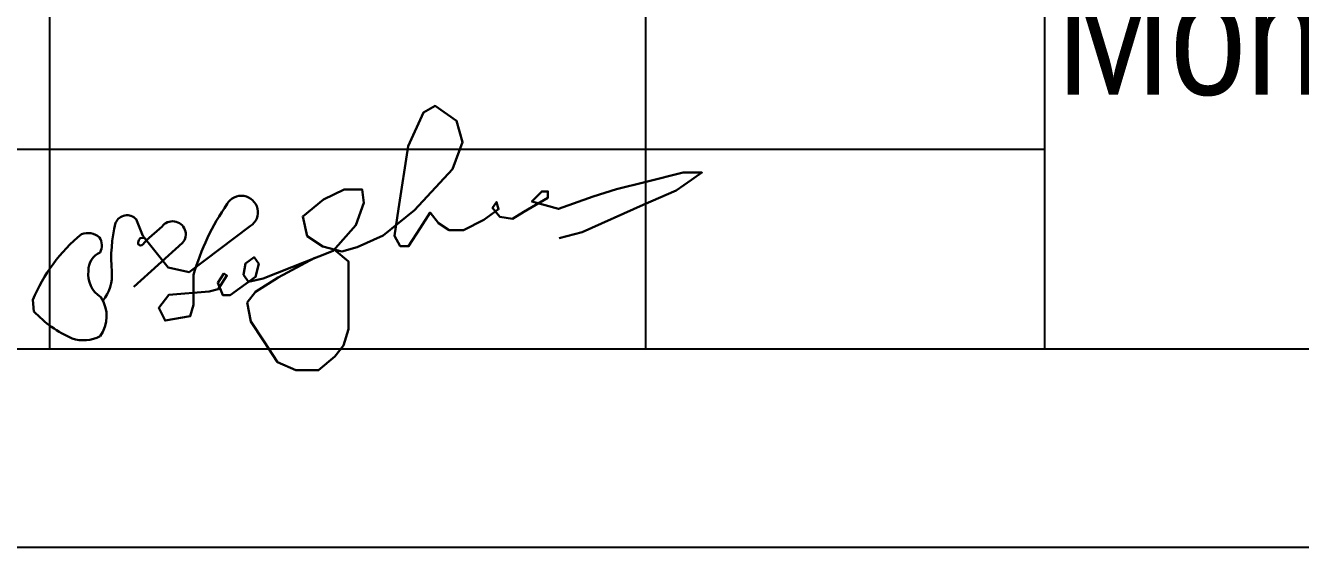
# Model space of a CAD drawing. Header units: millimetres. Extents: x 806395 to 2097197, y -233789 to 193681.
# Drawn here: x 2082130 to 2085338, y -145537 to -144222 of the extents above; entities that cross this region are included whole.
import ezdxf

# ---------------------------------------------------------------- set-up
doc = ezdxf.new("R2010")
doc.units = ezdxf.units.MM
doc.styles.add('style6', font='ARIALN.TTF', dxfattribs={"height": 300})

# ---------------------------------------------------------------- blocks, each defined once
blk = doc.blocks.new('ntnntyht')
at = {"lineweight": 25, "ltscale": 15}
for p, q in [((1987892, -44360.7), (1987892, -50104.7)), ((1989459.2, -50104.7), (1989459.2, -44360.9)), ((1990506.7, -44360.9), (1990506.7, -50106.1)), ((1983723.2, -49581), (1990506.7, -49581))]:
    blk.add_line(p, q, dxfattribs=at)
at = {"color": 1, "lineweight": 25, "ltscale": 15}
blk.add_line((1963653.9, -50106.1), (2003044.9, -50106.1), dxfattribs=at)
at = {"color": 1, "lineweight": 25}
blk.add_line((2003567.4, -50628.5), (1961564.2, -50628.5), dxfattribs=at)
at = {"color": 7, "lineweight": 30}
blk.add_lwpolyline([(1988137.4, -49808.6), (1988203.4, -49891.7), (1988258.8, -49904.5), (1988420.6, -49782.6, 1.24964), (1988358.7, -49724.7, 0.079258), (1988270.2, -49910.9), (1988270.2, -49990.4), (1988261.7, -50020.3), (1988195.6, -50031.6), (1988179.2, -49998.2), (1988205.5, -49964.1), (1988311.4, -49954.9), (1988335.5, -49948.7), (1988358.3, -49913.1), (1988350.1, -49907.8), (1988334.3, -49932.5), (1988347.2, -49964.3), (1988367, -49964.3), (1988433.7, -49916.4), (1988442.2, -49882.5), (1988429.7, -49865.1), (1988406.7, -49881.7), (1988401.6, -49911.1), (1988415.1, -49929.8), (1988453.8, -49920.4), (1988637.3, -49847.9), (1988697.2, -49780.1), (1988717.9, -49721.7), (1988713.4, -49686.6), (1988666.7, -49686.6), (1988611.6, -49712.6), (1988557.5, -49757.3), (1988569.1, -49809.2), (1988610.3, -49836.9), (1988660.3, -49849.7), (1988700.4, -49838.3), (1988768.5, -49808.1), (1988851.5, -49740.9), (1988951, -49633.6), (1988977.4, -49562.1), (1988961.7, -49506.3), (1988905.9, -49467), (1988874.4, -49484.1), (1988834.3, -49572.8), (1988809.3, -49738), (1988798.5, -49808.7), (1988813.6, -49836), (1988835.7, -49836), (1988865.8, -49788.8), (1988892.1, -49747.6), (1988914.5, -49775.2), (1988942.4, -49793.8), (1988980.3, -49793.8), (1989033.7, -49766.4), (1989072.3, -49738.7), (1989066.9, -49719.8), (1989055.7, -49735.1), (1989075, -49758.4), (1989108.6, -49763.7), (1989138.2, -49745.8), (1989201.8, -49708.2), (1989201.8, -49691.6), (1989185.7, -49691.6), (1989159.7, -49718.5), (1989229.6, -49737.8), (1989320.5, -49705.3), (1989382, -49685.6), (1989460.3, -49666.3), (1989557.1, -49642.4), (1989606.4, -49642.4), (1989579, -49661.4), (1989538.8, -49689.1), (1989451.7, -49727), (1989292.1, -49798.6), (1989231, -49815.1)], format="xyb", dxfattribs=at)
at = {"lineweight": 30}
for points in [[(1988032.3, -49979.2, 0.20271), (1988055.6, -49902.7, -0.083217), (1988065.8, -49774.1, -0.540975), (1988119.5, -49764.9), (1988137.4, -49808.6)], [(1988146.5, -49820), (1988187.7, -49784.1, -1.034501), (1988241.7, -49827.4), (1988113.5, -49942.6)], [(1987994, -49900.4, -0.300634), (1988024.7, -49852.3, 0.28025), (1988023.3, -49812.6, 0.268779), (1987976, -49804, 0.122192), (1987848.2, -49977.3), (1987850.9, -50007.5, 0.09999), (1987951.5, -50078.7, 0.200398), (1988024.9, -50072.8, 0.312914), (1988027.1, -49970.2, -0.293794), (1987994, -49900.4)], [(1988146.5, -49820), (1988136.9, -49831.4, -0.434294), (1988125.6, -49831.4, -0.160262), (1988126.3, -49820.3), (1988129.9, -49814.8), (1988136.4, -49813.7), (1988142.1, -49814.5)]]:
    blk.add_lwpolyline(points, format="xyb", dxfattribs=at)
blk.add_lwpolyline([(1988640.2, -49844.6), (1988677.8, -49876.5), (1988677.8, -49918.8), (1988677.8, -49978.5), (1988677.8, -50054.4), (1988664.7, -50096.7), (1988641.4, -50125.8), (1988599.1, -50162.2), (1988539.4, -50162.2), (1988491.3, -50141.1), (1988454.8, -50085.7), (1988420.8, -50034.1), (1988411.8, -49983.8), (1988433.7, -49956.1), (1988492.7, -49918.2), (1988589.3, -49866.8)], dxfattribs=at)

msp = doc.modelspace()

# ---------------------------------------------------------------- block references
at = {"color": 3, "xscale": 0.9573202276254527, "yscale": 0.9573202276254527, "zscale": 0.9573202276254527}
msp.add_blockref('ntnntyht', (179141.232, -97069.001), dxfattribs=at)

# ---------------------------------------------------------------- texts
at = {"color": 0, "lineweight": 0, "insert": (2088195.245, -144292.768), "char_height": 300, "attachment_point": 5, "style": 'style6'}
msp.add_mtext('\\A1;Monolit {\\fArial Narrow|b0|i0|c238|p34;çıxıntı düyünü D-1 v\\fTimes New Roman|b0|i0|c238|p18;ə\\fArial Narrow|b0|i0|c238|p34; armaturlanması}', dxfattribs=at)

doc.saveas('drawing.dxf')
